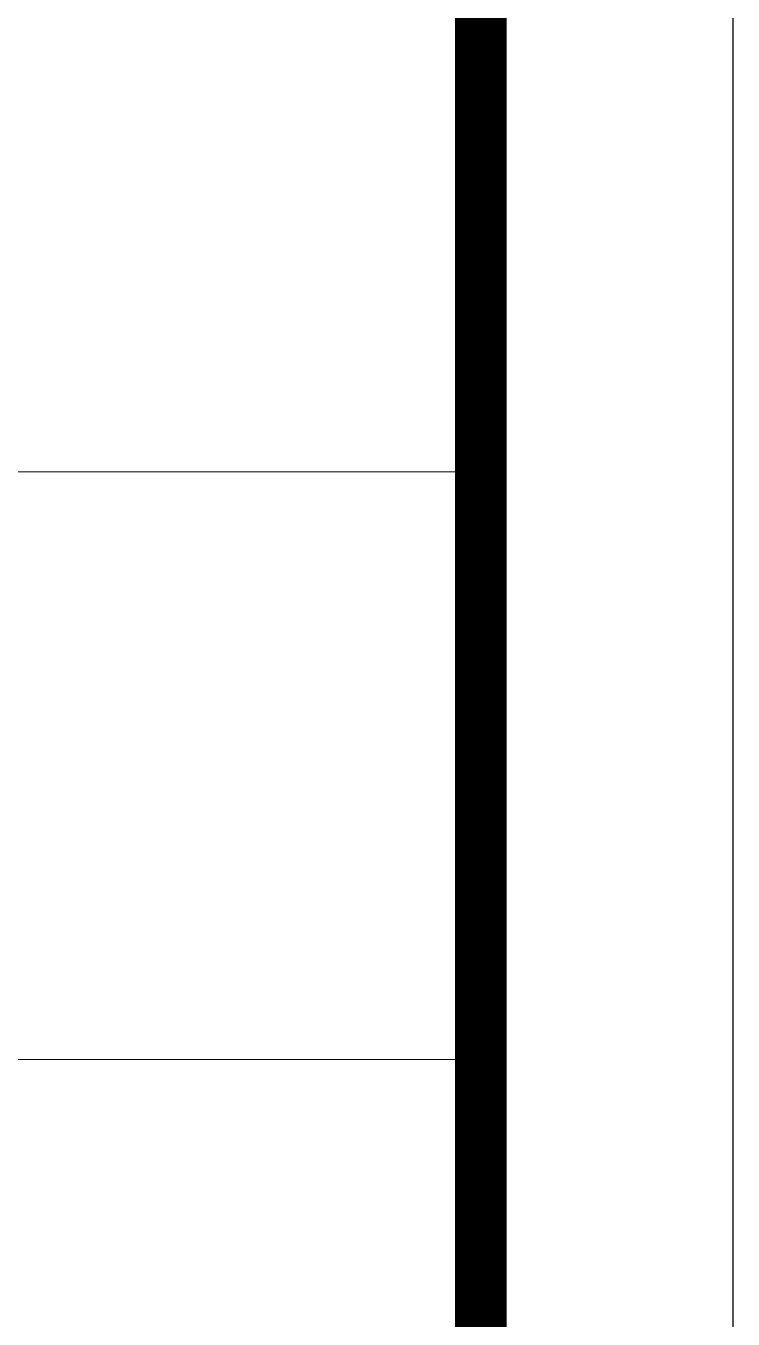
# Model space of a CAD drawing. Header units: millimetres. Extents: x -121190 to 167528, y -50070 to 22631.
# Drawn here: x 106128 to 107534, y -5477 to -2908 of the extents above; entities that cross this region are included whole.
import ezdxf

# ---------------------------------------------------------------- set-up
doc = ezdxf.new("R2010")
doc.units = ezdxf.units.MM
doc.header["$MEASUREMENT"] = 0
doc.layers.get('DEFPOINTS').update_dxf_attribs({"color": 87})
doc.layers.add('KHUNGTEN', color=7, linetype='Continuous', lineweight=20)
doc.layers.add('Xref khung ten  A3 TKCS$0$A-KY HIEU', color=34, linetype='Continuous', lineweight=20)

# ---------------------------------------------------------------- blocks, each defined once
blk = doc.blocks.new('Xref khung ten  A3 TKCS')
at = {"layer": 'DEFPOINTS', "color": 125}
blk.add_lwpolyline([(-57730.367, -13938.757), (-57310.367, -13938.757), (-57310.367, -13641.757), (-57730.367, -13641.757)], close=True, dxfattribs=at)
at = {"layer": 'Xref khung ten  A3 TKCS$0$A-KY HIEU', "color": 0}
for p, q in [((-57376.705, -13869.611), (-57315.382, -13869.611)), ((-57376.705, -13881.291), (-57315.382, -13881.291))]:
    blk.add_line(p, q, dxfattribs=at)
at = {"layer": 'Xref khung ten  A3 TKCS$0$A-KY HIEU', "color": 0, "const_width": 1.022}
blk.add_lwpolyline([(-57716.022, -13933.853), (-57716.022, -13646.66), (-57315.382, -13646.66), (-57315.382, -13933.853)], close=True, dxfattribs=at)

msp = doc.modelspace()

# ---------------------------------------------------------------- block references
at = {"layer": 'KHUNGTEN', "xscale": 100, "yscale": 100, "zscale": 100}
msp.add_blockref('Xref khung ten  A3 TKCS', (5838570.8, 1383167.5), dxfattribs=at)

doc.saveas('drawing.dxf')
